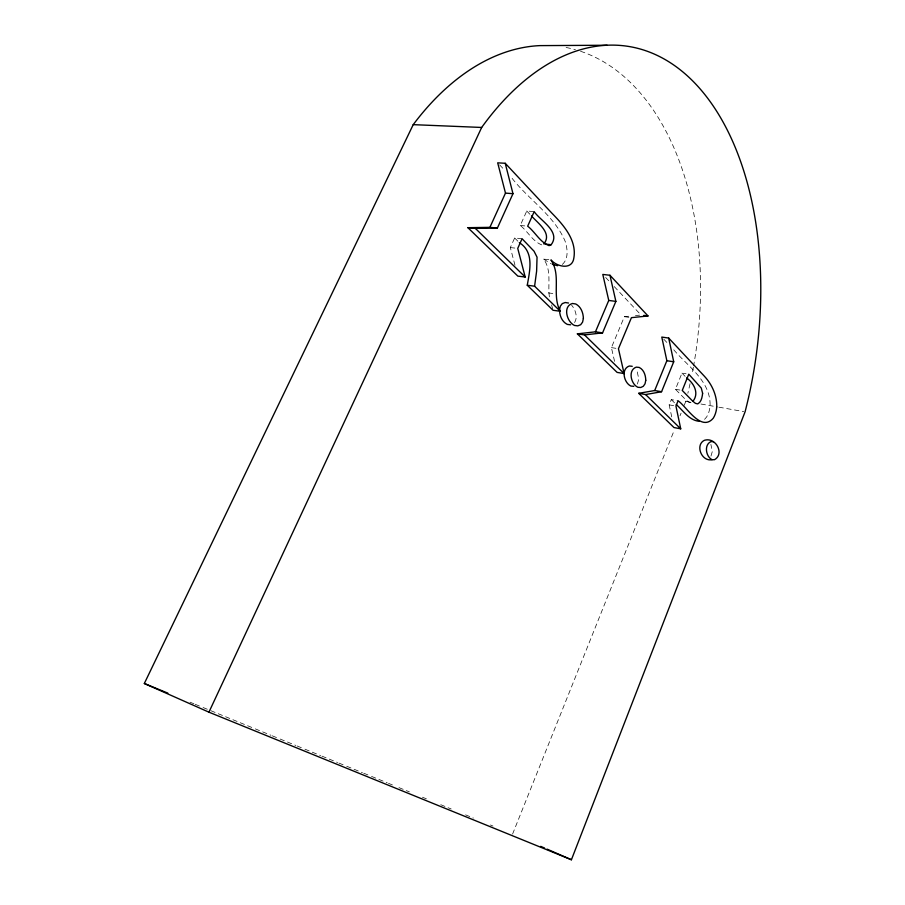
<?xml version="1.0" encoding="UTF-8"?>
<svg xmlns="http://www.w3.org/2000/svg" width="905" height="905" viewBox="0 0 905 905"><rect width="100%" height="100%" fill="white"/><g stroke="black" fill="none" stroke-linecap="round" stroke-linejoin="round"><path stroke-width="0.68" stroke-dasharray="4.53 3.39" d="M549.403 296.908C547.548 284.475 551.88 270.403 543.634 259.101L550.953 259.927M512.581 834.071L674.259 430.192M680.028 415.768L681.08 413.144M684.225 405.27L685.798 401.334A284.046 178.149 -81.4 0 0 686.499 398.653M671.725 416.866L669.168 404.863L671.295 399.603L678.083 400.813M691.013 402.714L688.694 402.159L685.685 399.693L675.447 389.286L681.985 373.086L686.058 373.754M614.574 361.378L611.407 347.622L624.382 316.693L629.925 316.139M514.99 265.255L510.33 247.585L514.651 237.97L522.061 238.728M541.756 244.882C532.672 241.477 527.762 231.273 520.262 225.481L526.767 210.989L534.188 211.634M710.979 456.063L712.303 451.584L710.9 444.423M637.369 384.014L638.84 379.15L637.086 371.107M574.585 322.565C577.99 317.089 575.49 309.714 571.621 305.155M704.554 419.354L706.635 416.945A13.813 7.308 -79.6 0 0 710.108 404.626C710.176 380.541 687.167 365.835 673.411 349.409M562.333 264.464C568.77 258.717 567.548 248.807 565.195 241.386C554.211 215.254 527.966 199.224 511.246 177.233M635.468 315.574L639.631 315.144M520.262 225.481L527.672 226.182M510.33 247.585L515.273 248.117M548.306 292.903L554.358 293.695M624.382 316.693L631.43 317.666M611.407 347.622L616.101 348.346M675.447 389.286L682.246 390.451M685.798 401.334L691.318 402.318M700.968 404.015L717.507 406.945M718.887 407.182L743.695 411.571M669.168 404.863L674.598 405.836M190.039 702.19L193.953 703.796M195.254 704.328L201.781 706.997M203.093 707.529L209.621 710.199M210.922 710.73L254.022 728.355M255.323 728.887L270.991 735.29M272.303 735.833L278.831 738.503M280.131 739.034L295.811 745.437M297.112 745.969L303.639 748.639M304.951 749.182L320.619 755.585M321.92 756.116L337.588 762.519M338.9 763.062L345.427 765.732M346.739 766.264L362.407 772.666M363.708 773.198L370.236 775.868M371.548 776.411L387.216 782.814M388.517 783.345L392.442 784.952M398.969 787.622L409.411 791.886M422.477 797.226L426.391 798.832M440.758 804.703L451.199 808.98M465.566 814.851L473.406 818.052M490.374 824.987L492.987 826.061M543.634 259.101L551.417 263.966M671.295 399.603L675.232 403.551M514.651 237.97L518.361 241.703M526.767 210.989L530.545 214.949M681.985 373.086L685.707 376.978M499.628 164.88L504.47 170.027M605.66 277.473L609.484 281.534M614.257 286.602L640.061 313.99M663.727 339.126L667.596 343.233M551.598 304.928L552.684 308.933M566.111 47.49A284.046 178.149 -81.4 0 1 575.399 49.685M580.58 51.28A284.046 178.149 -81.4 0 1 693.626 365.756M693.377 367.147A284.046 178.149 -81.4 0 1 692.065 374.07M690.051 383.709A284.046 178.149 -81.4 0 1 687.845 393.256"/><path stroke-width="1.36" d="M559.482 310.042L560.308 306.229L562.277 303.605L565.229 302.519L568.544 303.028M560.297 311.275L534.595 286.195L536.62 271.161L537.05 257.178L534.018 251.183L522.061 238.728L517.739 248.389L525.205 277.032L517.852 276.127L467.885 227.675L489.899 227.347L505.488 193.104L497.682 162.832L505.228 163.285L551.575 212.845C563.17 224.7 576.87 239.814 573.883 257.834C572.345 270.437 557.061 266.896 550.953 259.927C561.609 275.572 551.462 294.985 560.297 311.275L553.057 310.268L527.264 285.256C529.764 270.663 534.493 252.11 519.289 242.631M571.417 859.75L745.075 411.82A294.261 174.19 -81.2 0 0 696.782 85.172A294.261 174.19 -81.2 0 0 481.664 127.458L413.223 124.652L144.325 683.501L208.931 712.167L571.417 859.75L547.106 849.139M638.704 393.324L645.604 394.546L661.566 391.729L673.716 361.785L668.693 338.074L661.781 337.067L666.861 360.71L654.711 390.53L638.704 393.324L673.987 427.545L680.73 428.834L675.956 406.085L678.083 400.813C686.25 406.13 701.115 432.635 713.287 418.155A13.858 7.285 -79.6 0 0 716.76 405.791C716.703 394.795 711.805 384.218 704.384 376.231L668.693 338.074M595.456 331.818L608.76 300.449L602.798 274.43L609.959 275.267L648.014 315.958L631.43 317.666L618.443 348.708L624.111 373.561L617.12 372.396L577.379 333.855L595.456 331.818L602.56 332.87L615.875 301.376L609.959 275.267M467.885 227.675L475.397 228.411L497.377 228.071L512.977 193.693L505.228 163.285M208.931 712.167L481.664 127.458M692.925 401.322C699.429 393.234 693.954 383.177 686.635 377.951M551.168 244.701C561.1 231.623 540.127 220.582 534.188 211.634L527.672 226.182C535.16 231.997 540.025 242.223 549.097 245.651L551.168 244.701L545.048 244.067M543.826 243.943C552.638 233.309 537.672 223.083 531.495 215.933M577.379 333.855L584.528 334.94L602.56 332.87M607.119 45.25L539.9 45.612A284.046 178.149 -81.4 0 0 413.223 124.652M712.043 459.683L714.509 459.695C724.86 453.948 715.821 436.674 704.362 440.316C694.938 444.909 701.477 461.901 712.043 459.683C705.843 456.686 703.83 444.66 710.991 441.606L713.457 441.674M633.817 386.299L630.909 386.073C623.975 382.917 620.638 368.946 629.326 366.005L632.244 366.299M505.488 193.104L512.977 193.693M489.899 227.347L497.377 228.071M527.264 285.256L534.595 286.195M570.58 324.816L567.288 324.397C562.378 321.965 559.844 316.456 559.618 311.173M608.76 300.449L615.875 301.376M643.817 315.393L648.014 315.958M699.192 421.3C689.135 420.35 683.207 410.576 676.216 404.535M666.861 360.71L673.716 361.785M557.627 265.731L552.514 264.384M654.711 390.53L661.566 391.729M144.325 683.501L167.832 693.117M540.715 846.356L544.55 848.03M475.397 228.411L525.205 277.032M584.528 334.94L624.111 373.561M645.604 394.546L680.73 428.834M702.619 393.279C702.223 397.024 701.375 402.012 697.732 403.902L695.425 403.347L692.438 400.881L682.246 390.451L688.773 374.195L701.273 388.064L702.619 393.279M583.374 318.402L582.594 322.101L580.671 324.725L577.763 325.868L574.471 325.449C566.937 322.078 562.39 306.309 572.446 303.492L575.75 303.99C580.999 306.705 583.227 312.791 583.374 318.402M645.763 380.326L645.039 383.777L643.308 386.299L640.74 387.498L637.844 387.283C630.921 384.082 627.629 370.111 636.294 367.136L639.202 367.43C643.953 369.772 645.684 375.36 645.763 380.326"/></g></svg>
